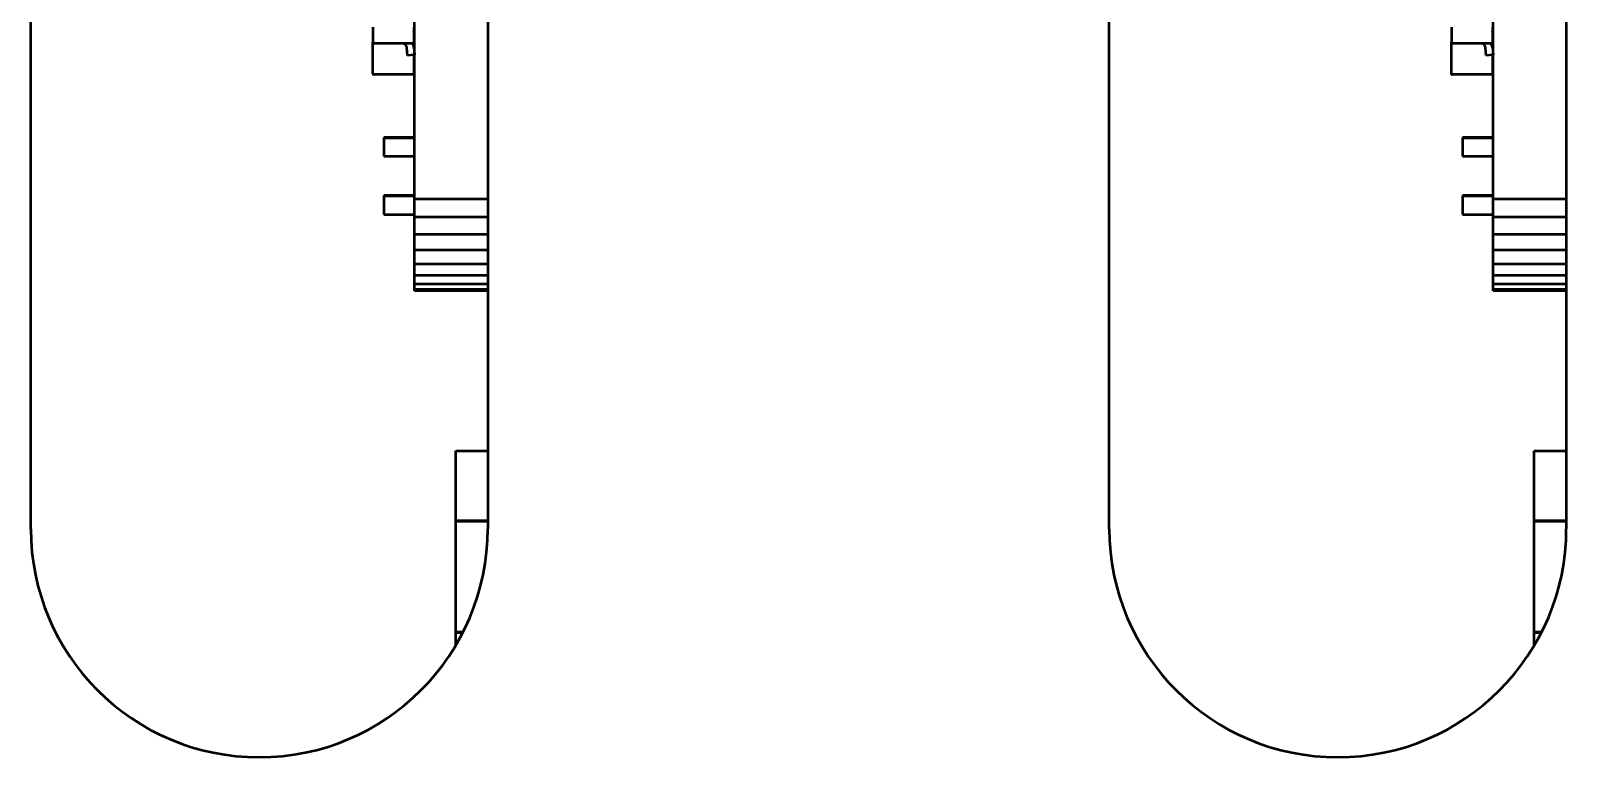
# Model space of a CAD drawing. Header units: millimetres. Extents: x 3118 to 4801, y 919 to 1849.
# Drawn here: x 3460.46 to 3494.06, y 1367.7 to 1383.59 of the extents above; entities that cross this region are included whole.
import ezdxf

# ---------------------------------------------------------------- set-up
doc = ezdxf.new("R2010")
doc.units = ezdxf.units.MM
doc.header["$LTSCALE"] = 1.8
doc.layers.add('외형선(ISO)', color=7, linetype='Continuous', lineweight=50)

msp = doc.modelspace()

# ---------------------------------------------------------------- linework, layer by layer
at = {"layer": '외형선(ISO)'}
for p, q in [((3468.857, 1379.903), (3468.857, 1411.366)), ((3492.457, 1379.903), (3492.457, 1411.366)), ((3460.46, 1372.697), (3460.46, 1407.697)), ((3470.46, 1407.697), (3470.46, 1372.697)), ((3484.06, 1372.697), (3484.06, 1407.697)), ((3494.06, 1407.697), (3494.06, 1372.697)), ((3467.945, 1383.669), (3467.945, 1383.335)), ((3468.845, 1383.669), (3468.845, 1383.335)), ((3491.545, 1383.669), (3491.545, 1383.335)), ((3492.445, 1383.669), (3492.445, 1383.335)), ((3467.945, 1382.645), (3467.945, 1383.335)), ((3467.961, 1383.319), (3468.829, 1383.319)), ((3468.596, 1383.309), (3468.318, 1383.319)), ((3491.545, 1382.645), (3491.545, 1383.335)), ((3491.561, 1383.319), (3492.429, 1383.319)), ((3492.196, 1383.309), (3491.918, 1383.319)), ((3468.707, 1383.046), (3468.692, 1383.218)), ((3468.857, 1383.059), (3468.707, 1383.046)), ((3468.842, 1383.231), (3468.842, 1383.231)), ((3468.842, 1383.231), (3468.857, 1383.059)), ((3468.842, 1383.231), (3468.842, 1383.231)), ((3468.842, 1383.231), (3468.842, 1383.231)), ((3468.842, 1383.231), (3468.842, 1383.231)), ((3468.842, 1383.231), (3468.842, 1383.231)), ((3468.845, 1383.058), (3468.845, 1382.645)), ((3468.857, 1383.089), (3468.854, 1383.089)), ((3468.857, 1383.059), (3468.857, 1383.059)), ((3468.857, 1383.059), (3468.857, 1383.059)), ((3492.307, 1383.046), (3492.292, 1383.218)), ((3492.457, 1383.059), (3492.307, 1383.046)), ((3492.442, 1383.231), (3492.442, 1383.231)), ((3492.442, 1383.231), (3492.457, 1383.059)), ((3492.442, 1383.231), (3492.442, 1383.231)), ((3492.442, 1383.231), (3492.442, 1383.231)), ((3492.442, 1383.231), (3492.442, 1383.231)), ((3492.442, 1383.231), (3492.442, 1383.231)), ((3492.445, 1383.058), (3492.445, 1382.645)), ((3492.457, 1383.089), (3492.454, 1383.089)), ((3492.457, 1383.059), (3492.457, 1383.059)), ((3492.457, 1383.059), (3492.457, 1383.059)), ((3468.829, 1382.629), (3467.961, 1382.629)), ((3492.429, 1382.629), (3491.561, 1382.629)), ((3468.186, 1381.253), (3468.186, 1381.253)), ((3468.186, 1381.253), (3468.186, 1381.253)), ((3468.857, 1381.253), (3468.186, 1381.253)), ((3468.857, 1381.253), (3468.186, 1381.253)), ((3468.186, 1381.253), (3468.857, 1381.253)), ((3468.186, 1381.253), (3468.186, 1381.253)), ((3468.857, 1381.253), (3468.186, 1381.253)), ((3468.186, 1381.253), (3468.857, 1381.253)), ((3468.186, 1381.253), (3468.186, 1381.252)), ((3468.186, 1381.253), (3468.186, 1381.253)), ((3468.857, 1381.252), (3468.186, 1381.252)), ((3468.186, 1381.252), (3468.857, 1381.252)), ((3468.186, 1381.252), (3468.186, 1381.252)), ((3468.857, 1381.252), (3468.186, 1381.252)), ((3468.186, 1381.252), (3468.857, 1381.252)), ((3468.186, 1381.252), (3468.186, 1381.252)), ((3468.857, 1381.252), (3468.186, 1381.252)), ((3468.186, 1381.252), (3468.857, 1381.252)), ((3468.186, 1381.252), (3468.186, 1381.252)), ((3468.857, 1381.252), (3468.186, 1381.252)), ((3468.186, 1381.252), (3468.857, 1381.252)), ((3468.186, 1381.252), (3468.186, 1381.252)), ((3468.857, 1381.252), (3468.186, 1381.252)), ((3468.186, 1381.252), (3468.186, 1381.252)), ((3468.186, 1381.252), (3468.186, 1381.252)), ((3468.186, 1381.252), (3468.186, 1381.251)), ((3468.186, 1381.252), (3468.186, 1381.252)), ((3468.186, 1381.252), (3468.186, 1381.252)), ((3468.186, 1381.251), (3468.857, 1381.251)), ((3468.186, 1381.251), (3468.186, 1381.251)), ((3468.857, 1381.251), (3468.186, 1381.251)), ((3468.186, 1381.251), (3468.857, 1381.251)), ((3468.186, 1381.251), (3468.186, 1381.251)), ((3468.857, 1381.251), (3468.186, 1381.251)), ((3468.186, 1381.251), (3468.857, 1381.251)), ((3468.186, 1381.251), (3468.186, 1381.251)), ((3468.857, 1381.251), (3468.186, 1381.251)), ((3468.186, 1381.251), (3468.857, 1381.251)), ((3468.186, 1381.251), (3468.186, 1381.251)), ((3468.857, 1381.251), (3468.186, 1381.251)), ((3468.186, 1381.251), (3468.186, 1381.25)), ((3468.186, 1381.251), (3468.186, 1381.251)), ((3468.186, 1381.251), (3468.186, 1381.251)), ((3468.186, 1381.251), (3468.186, 1381.251)), ((3468.186, 1381.25), (3468.857, 1381.25)), ((3468.186, 1381.25), (3468.186, 1381.25)), ((3468.857, 1381.25), (3468.186, 1381.25)), ((3468.186, 1381.25), (3468.857, 1381.25)), ((3468.186, 1381.25), (3468.186, 1381.25)), ((3468.857, 1381.25), (3468.186, 1381.25)), ((3468.186, 1381.25), (3468.857, 1381.25)), ((3468.186, 1381.25), (3468.186, 1381.25)), ((3468.857, 1381.25), (3468.186, 1381.25)), ((3468.186, 1381.25), (3468.857, 1381.25)), ((3468.186, 1381.25), (3468.186, 1381.25)), ((3468.857, 1381.25), (3468.186, 1381.25)), ((3468.186, 1381.25), (3468.186, 1381.249)), ((3468.186, 1381.25), (3468.186, 1381.25)), ((3468.186, 1381.25), (3468.186, 1381.25)), ((3468.186, 1381.25), (3468.186, 1381.25)), ((3468.186, 1381.249), (3468.857, 1381.249)), ((3468.186, 1381.249), (3468.186, 1381.249)), ((3468.857, 1381.249), (3468.186, 1381.249)), ((3468.186, 1381.249), (3468.857, 1381.249)), ((3468.186, 1381.249), (3468.186, 1381.249)), ((3468.857, 1381.249), (3468.186, 1381.249)), ((3468.186, 1381.249), (3468.857, 1381.249)), ((3468.186, 1381.249), (3468.186, 1381.249)), ((3468.857, 1381.249), (3468.186, 1381.249)), ((3468.186, 1381.249), (3468.857, 1381.249)), ((3468.186, 1381.249), (3468.186, 1381.249)), ((3468.857, 1381.249), (3468.186, 1381.249)), ((3468.186, 1381.249), (3468.186, 1381.248)), ((3468.186, 1381.249), (3468.186, 1381.249)), ((3468.186, 1381.249), (3468.186, 1381.249)), ((3468.186, 1381.249), (3468.186, 1381.249)), ((3468.186, 1381.248), (3468.857, 1381.248)), ((3468.186, 1381.248), (3468.186, 1381.248)), ((3468.857, 1381.248), (3468.186, 1381.248)), ((3468.186, 1381.248), (3468.857, 1381.248)), ((3468.186, 1381.248), (3468.186, 1381.248)), ((3468.857, 1381.248), (3468.186, 1381.248)), ((3468.186, 1381.248), (3468.857, 1381.248)), ((3468.186, 1381.248), (3468.186, 1381.248)), ((3468.857, 1381.248), (3468.186, 1381.248)), ((3468.186, 1381.248), (3468.857, 1381.248)), ((3468.186, 1381.248), (3468.186, 1381.248)), ((3468.857, 1381.248), (3468.186, 1381.248)), ((3468.186, 1381.248), (3468.186, 1381.247)), ((3468.186, 1381.248), (3468.186, 1381.248)), ((3468.186, 1381.248), (3468.186, 1381.248)), ((3468.186, 1381.248), (3468.186, 1381.248)), ((3468.186, 1381.247), (3468.186, 1380.841)), ((3468.186, 1381.247), (3468.186, 1381.247)), ((3468.186, 1381.247), (3468.186, 1381.247)), ((3468.186, 1381.247), (3468.186, 1381.247)), ((3468.186, 1381.247), (3468.857, 1381.247)), ((3468.857, 1381.247), (3468.186, 1381.247)), ((3468.186, 1381.247), (3468.857, 1381.247)), ((3468.857, 1381.247), (3468.186, 1381.247)), ((3491.786, 1381.253), (3491.786, 1381.253)), ((3491.786, 1381.253), (3491.786, 1381.253)), ((3492.457, 1381.253), (3491.786, 1381.253)), ((3492.457, 1381.253), (3491.786, 1381.253)), ((3491.786, 1381.253), (3492.457, 1381.253)), ((3491.786, 1381.253), (3491.786, 1381.253)), ((3492.457, 1381.253), (3491.786, 1381.253)), ((3491.786, 1381.253), (3492.457, 1381.253)), ((3491.786, 1381.253), (3491.786, 1381.252)), ((3491.786, 1381.253), (3491.786, 1381.253)), ((3492.457, 1381.252), (3491.786, 1381.252)), ((3491.786, 1381.252), (3492.457, 1381.252)), ((3491.786, 1381.252), (3491.786, 1381.252)), ((3492.457, 1381.252), (3491.786, 1381.252)), ((3491.786, 1381.252), (3492.457, 1381.252)), ((3491.786, 1381.252), (3491.786, 1381.252)), ((3492.457, 1381.252), (3491.786, 1381.252)), ((3491.786, 1381.252), (3492.457, 1381.252)), ((3491.786, 1381.252), (3491.786, 1381.252)), ((3492.457, 1381.252), (3491.786, 1381.252)), ((3491.786, 1381.252), (3492.457, 1381.252)), ((3491.786, 1381.252), (3491.786, 1381.252)), ((3492.457, 1381.252), (3491.786, 1381.252)), ((3491.786, 1381.252), (3491.786, 1381.252)), ((3491.786, 1381.252), (3491.786, 1381.252)), ((3491.786, 1381.252), (3491.786, 1381.251)), ((3491.786, 1381.252), (3491.786, 1381.252)), ((3491.786, 1381.252), (3491.786, 1381.252)), ((3491.786, 1381.251), (3492.457, 1381.251)), ((3491.786, 1381.251), (3491.786, 1381.251)), ((3492.457, 1381.251), (3491.786, 1381.251)), ((3491.786, 1381.251), (3492.457, 1381.251)), ((3491.786, 1381.251), (3491.786, 1381.251)), ((3492.457, 1381.251), (3491.786, 1381.251)), ((3491.786, 1381.251), (3492.457, 1381.251)), ((3491.786, 1381.251), (3491.786, 1381.251)), ((3492.457, 1381.251), (3491.786, 1381.251)), ((3491.786, 1381.251), (3492.457, 1381.251)), ((3491.786, 1381.251), (3491.786, 1381.251)), ((3492.457, 1381.251), (3491.786, 1381.251)), ((3491.786, 1381.251), (3491.786, 1381.25)), ((3491.786, 1381.251), (3491.786, 1381.251)), ((3491.786, 1381.251), (3491.786, 1381.251)), ((3491.786, 1381.251), (3491.786, 1381.251)), ((3491.786, 1381.25), (3492.457, 1381.25)), ((3491.786, 1381.25), (3491.786, 1381.25)), ((3492.457, 1381.25), (3491.786, 1381.25)), ((3491.786, 1381.25), (3492.457, 1381.25)), ((3491.786, 1381.25), (3491.786, 1381.25)), ((3492.457, 1381.25), (3491.786, 1381.25)), ((3491.786, 1381.25), (3492.457, 1381.25)), ((3491.786, 1381.25), (3491.786, 1381.25)), ((3492.457, 1381.25), (3491.786, 1381.25)), ((3491.786, 1381.25), (3492.457, 1381.25)), ((3491.786, 1381.25), (3491.786, 1381.25)), ((3492.457, 1381.25), (3491.786, 1381.25)), ((3491.786, 1381.25), (3491.786, 1381.249)), ((3491.786, 1381.25), (3491.786, 1381.25)), ((3491.786, 1381.25), (3491.786, 1381.25)), ((3491.786, 1381.25), (3491.786, 1381.25)), ((3491.786, 1381.249), (3492.457, 1381.249)), ((3491.786, 1381.249), (3491.786, 1381.249)), ((3492.457, 1381.249), (3491.786, 1381.249)), ((3491.786, 1381.249), (3492.457, 1381.249)), ((3491.786, 1381.249), (3491.786, 1381.249)), ((3492.457, 1381.249), (3491.786, 1381.249)), ((3491.786, 1381.249), (3492.457, 1381.249)), ((3491.786, 1381.249), (3491.786, 1381.249)), ((3492.457, 1381.249), (3491.786, 1381.249)), ((3491.786, 1381.249), (3492.457, 1381.249)), ((3491.786, 1381.249), (3491.786, 1381.249)), ((3492.457, 1381.249), (3491.786, 1381.249)), ((3491.786, 1381.249), (3491.786, 1381.248)), ((3491.786, 1381.249), (3491.786, 1381.249)), ((3491.786, 1381.249), (3491.786, 1381.249)), ((3491.786, 1381.249), (3491.786, 1381.249)), ((3491.786, 1381.248), (3492.457, 1381.248)), ((3491.786, 1381.248), (3491.786, 1381.248)), ((3492.457, 1381.248), (3491.786, 1381.248)), ((3491.786, 1381.248), (3492.457, 1381.248)), ((3491.786, 1381.248), (3491.786, 1381.248)), ((3492.457, 1381.248), (3491.786, 1381.248)), ((3491.786, 1381.248), (3492.457, 1381.248)), ((3491.786, 1381.248), (3491.786, 1381.248)), ((3492.457, 1381.248), (3491.786, 1381.248)), ((3491.786, 1381.248), (3492.457, 1381.248)), ((3491.786, 1381.248), (3491.786, 1381.248)), ((3492.457, 1381.248), (3491.786, 1381.248)), ((3491.786, 1381.248), (3491.786, 1381.247)), ((3491.786, 1381.248), (3491.786, 1381.248)), ((3491.786, 1381.248), (3491.786, 1381.248)), ((3491.786, 1381.248), (3491.786, 1381.248)), ((3491.786, 1381.247), (3491.786, 1380.841)), ((3491.786, 1381.247), (3491.786, 1381.247)), ((3491.786, 1381.247), (3491.786, 1381.247)), ((3491.786, 1381.247), (3491.786, 1381.247)), ((3491.786, 1381.247), (3492.457, 1381.247)), ((3492.457, 1381.247), (3491.786, 1381.247)), ((3491.786, 1381.247), (3492.457, 1381.247)), ((3492.457, 1381.247), (3491.786, 1381.247)), ((3468.186, 1380.841), (3468.857, 1380.841)), ((3491.786, 1380.841), (3492.457, 1380.841)), ((3468.186, 1379.983), (3468.186, 1379.983)), ((3468.186, 1379.983), (3468.186, 1379.983)), ((3468.857, 1379.983), (3468.186, 1379.983)), ((3468.857, 1379.983), (3468.186, 1379.983)), ((3468.186, 1379.983), (3468.186, 1379.983)), ((3468.186, 1379.983), (3468.186, 1379.983)), ((3468.186, 1379.983), (3468.186, 1379.982)), ((3468.186, 1379.983), (3468.857, 1379.983)), ((3468.857, 1379.983), (3468.186, 1379.983)), ((3468.186, 1379.983), (3468.857, 1379.983)), ((3468.186, 1379.982), (3468.186, 1379.982)), ((3468.186, 1379.982), (3468.186, 1379.982)), ((3468.186, 1379.982), (3468.186, 1379.982)), ((3468.186, 1379.982), (3468.186, 1379.982)), ((3468.186, 1379.982), (3468.186, 1379.982)), ((3468.186, 1379.982), (3468.186, 1379.982)), ((3468.186, 1379.982), (3468.186, 1379.982)), ((3468.857, 1379.982), (3468.186, 1379.982)), ((3468.186, 1379.982), (3468.186, 1379.981)), ((3468.186, 1379.982), (3468.857, 1379.982)), ((3468.857, 1379.982), (3468.186, 1379.982)), ((3468.186, 1379.982), (3468.857, 1379.982)), ((3468.857, 1379.982), (3468.186, 1379.982)), ((3468.186, 1379.982), (3468.857, 1379.982)), ((3468.857, 1379.982), (3468.186, 1379.982)), ((3468.186, 1379.982), (3468.857, 1379.982)), ((3468.857, 1379.982), (3468.186, 1379.982)), ((3468.186, 1379.982), (3468.186, 1379.982)), ((3468.857, 1379.981), (3468.186, 1379.981)), ((3468.186, 1379.981), (3468.186, 1379.98)), ((3468.186, 1379.981), (3468.857, 1379.981)), ((3468.857, 1379.981), (3468.186, 1379.981)), ((3468.186, 1379.981), (3468.186, 1379.981)), ((3468.186, 1379.981), (3468.857, 1379.981)), ((3468.857, 1379.981), (3468.186, 1379.981)), ((3468.186, 1379.981), (3468.186, 1379.981)), ((3468.186, 1379.981), (3468.857, 1379.981)), ((3468.857, 1379.981), (3468.186, 1379.981)), ((3468.186, 1379.981), (3468.186, 1379.981)), ((3468.186, 1379.981), (3468.857, 1379.981)), ((3468.186, 1379.981), (3468.186, 1379.981)), ((3468.186, 1379.981), (3468.186, 1379.981)), ((3468.186, 1379.981), (3468.186, 1379.981)), ((3468.186, 1379.981), (3468.186, 1379.981)), ((3468.857, 1379.98), (3468.186, 1379.98)), ((3468.186, 1379.98), (3468.186, 1379.979)), ((3468.186, 1379.98), (3468.857, 1379.98)), ((3468.857, 1379.98), (3468.186, 1379.98)), ((3468.186, 1379.98), (3468.186, 1379.98)), ((3468.186, 1379.98), (3468.857, 1379.98)), ((3468.857, 1379.98), (3468.186, 1379.98)), ((3468.186, 1379.98), (3468.186, 1379.98)), ((3468.186, 1379.98), (3468.857, 1379.98)), ((3468.857, 1379.98), (3468.186, 1379.98)), ((3468.186, 1379.98), (3468.186, 1379.98)), ((3468.186, 1379.98), (3468.857, 1379.98)), ((3468.186, 1379.98), (3468.186, 1379.98)), ((3468.186, 1379.98), (3468.186, 1379.98)), ((3468.186, 1379.98), (3468.186, 1379.98)), ((3468.186, 1379.98), (3468.186, 1379.98)), ((3468.857, 1379.979), (3468.186, 1379.979)), ((3468.186, 1379.979), (3468.186, 1379.978)), ((3468.186, 1379.979), (3468.857, 1379.979)), ((3468.857, 1379.979), (3468.186, 1379.979)), ((3468.186, 1379.979), (3468.186, 1379.979)), ((3468.186, 1379.979), (3468.857, 1379.979)), ((3468.857, 1379.979), (3468.186, 1379.979)), ((3468.186, 1379.979), (3468.186, 1379.979)), ((3468.186, 1379.979), (3468.857, 1379.979)), ((3468.857, 1379.979), (3468.186, 1379.979)), ((3468.186, 1379.979), (3468.186, 1379.979)), ((3468.186, 1379.979), (3468.857, 1379.979)), ((3468.186, 1379.979), (3468.186, 1379.979)), ((3468.186, 1379.979), (3468.186, 1379.979)), ((3468.186, 1379.979), (3468.186, 1379.979)), ((3468.186, 1379.979), (3468.186, 1379.979)), ((3468.857, 1379.978), (3468.186, 1379.978)), ((3468.186, 1379.978), (3468.186, 1379.977)), ((3468.186, 1379.978), (3468.857, 1379.978)), ((3468.857, 1379.978), (3468.186, 1379.978)), ((3468.186, 1379.978), (3468.186, 1379.978)), ((3468.186, 1379.978), (3468.857, 1379.978)), ((3468.857, 1379.978), (3468.186, 1379.978)), ((3468.186, 1379.978), (3468.186, 1379.978)), ((3468.186, 1379.978), (3468.857, 1379.978)), ((3468.857, 1379.978), (3468.186, 1379.978)), ((3468.186, 1379.978), (3468.186, 1379.978)), ((3468.186, 1379.978), (3468.857, 1379.978)), ((3468.186, 1379.978), (3468.186, 1379.978)), ((3468.186, 1379.978), (3468.186, 1379.978)), ((3468.186, 1379.978), (3468.186, 1379.978)), ((3468.186, 1379.978), (3468.186, 1379.978)), ((3468.186, 1379.977), (3468.186, 1379.571)), ((3468.186, 1379.977), (3468.186, 1379.977)), ((3468.857, 1379.977), (3468.186, 1379.977)), ((3468.186, 1379.977), (3468.186, 1379.977)), ((3468.186, 1379.977), (3468.857, 1379.977)), ((3468.186, 1379.977), (3468.857, 1379.977)), ((3468.857, 1379.977), (3468.186, 1379.977)), ((3468.186, 1379.977), (3468.186, 1379.977)), ((3491.786, 1379.983), (3491.786, 1379.983)), ((3491.786, 1379.983), (3491.786, 1379.983)), ((3492.457, 1379.983), (3491.786, 1379.983)), ((3492.457, 1379.983), (3491.786, 1379.983)), ((3491.786, 1379.983), (3491.786, 1379.983)), ((3491.786, 1379.983), (3491.786, 1379.983)), ((3491.786, 1379.983), (3491.786, 1379.982)), ((3491.786, 1379.983), (3492.457, 1379.983)), ((3492.457, 1379.983), (3491.786, 1379.983)), ((3491.786, 1379.983), (3492.457, 1379.983)), ((3491.786, 1379.982), (3491.786, 1379.982)), ((3491.786, 1379.982), (3491.786, 1379.982)), ((3491.786, 1379.982), (3491.786, 1379.982)), ((3491.786, 1379.982), (3491.786, 1379.982)), ((3491.786, 1379.982), (3491.786, 1379.982)), ((3491.786, 1379.982), (3491.786, 1379.982)), ((3491.786, 1379.982), (3491.786, 1379.982)), ((3492.457, 1379.982), (3491.786, 1379.982)), ((3491.786, 1379.982), (3491.786, 1379.981)), ((3491.786, 1379.982), (3492.457, 1379.982)), ((3492.457, 1379.982), (3491.786, 1379.982)), ((3491.786, 1379.982), (3492.457, 1379.982)), ((3492.457, 1379.982), (3491.786, 1379.982)), ((3491.786, 1379.982), (3492.457, 1379.982)), ((3492.457, 1379.982), (3491.786, 1379.982)), ((3491.786, 1379.982), (3492.457, 1379.982)), ((3492.457, 1379.982), (3491.786, 1379.982)), ((3491.786, 1379.982), (3491.786, 1379.982)), ((3492.457, 1379.981), (3491.786, 1379.981)), ((3491.786, 1379.981), (3491.786, 1379.98)), ((3491.786, 1379.981), (3492.457, 1379.981)), ((3492.457, 1379.981), (3491.786, 1379.981)), ((3491.786, 1379.981), (3491.786, 1379.981)), ((3491.786, 1379.981), (3492.457, 1379.981)), ((3492.457, 1379.981), (3491.786, 1379.981)), ((3491.786, 1379.981), (3491.786, 1379.981)), ((3491.786, 1379.981), (3492.457, 1379.981)), ((3492.457, 1379.981), (3491.786, 1379.981)), ((3491.786, 1379.981), (3491.786, 1379.981)), ((3491.786, 1379.981), (3492.457, 1379.981)), ((3491.786, 1379.981), (3491.786, 1379.981)), ((3491.786, 1379.981), (3491.786, 1379.981)), ((3491.786, 1379.981), (3491.786, 1379.981)), ((3491.786, 1379.981), (3491.786, 1379.981)), ((3492.457, 1379.98), (3491.786, 1379.98)), ((3491.786, 1379.98), (3491.786, 1379.979)), ((3491.786, 1379.98), (3492.457, 1379.98)), ((3492.457, 1379.98), (3491.786, 1379.98)), ((3491.786, 1379.98), (3491.786, 1379.98)), ((3491.786, 1379.98), (3492.457, 1379.98)), ((3492.457, 1379.98), (3491.786, 1379.98)), ((3491.786, 1379.98), (3491.786, 1379.98)), ((3491.786, 1379.98), (3492.457, 1379.98)), ((3492.457, 1379.98), (3491.786, 1379.98)), ((3491.786, 1379.98), (3491.786, 1379.98)), ((3491.786, 1379.98), (3492.457, 1379.98)), ((3491.786, 1379.98), (3491.786, 1379.98)), ((3491.786, 1379.98), (3491.786, 1379.98)), ((3491.786, 1379.98), (3491.786, 1379.98)), ((3491.786, 1379.98), (3491.786, 1379.98)), ((3492.457, 1379.979), (3491.786, 1379.979)), ((3491.786, 1379.979), (3491.786, 1379.978)), ((3491.786, 1379.979), (3492.457, 1379.979)), ((3492.457, 1379.979), (3491.786, 1379.979)), ((3491.786, 1379.979), (3491.786, 1379.979)), ((3491.786, 1379.979), (3492.457, 1379.979)), ((3492.457, 1379.979), (3491.786, 1379.979)), ((3491.786, 1379.979), (3491.786, 1379.979)), ((3491.786, 1379.979), (3492.457, 1379.979)), ((3492.457, 1379.979), (3491.786, 1379.979)), ((3491.786, 1379.979), (3491.786, 1379.979)), ((3491.786, 1379.979), (3492.457, 1379.979)), ((3491.786, 1379.979), (3491.786, 1379.979)), ((3491.786, 1379.979), (3491.786, 1379.979)), ((3491.786, 1379.979), (3491.786, 1379.979)), ((3491.786, 1379.979), (3491.786, 1379.979)), ((3492.457, 1379.978), (3491.786, 1379.978)), ((3491.786, 1379.978), (3491.786, 1379.977)), ((3491.786, 1379.978), (3492.457, 1379.978)), ((3492.457, 1379.978), (3491.786, 1379.978)), ((3491.786, 1379.978), (3491.786, 1379.978)), ((3491.786, 1379.978), (3492.457, 1379.978)), ((3492.457, 1379.978), (3491.786, 1379.978)), ((3491.786, 1379.978), (3491.786, 1379.978)), ((3491.786, 1379.978), (3492.457, 1379.978)), ((3492.457, 1379.978), (3491.786, 1379.978)), ((3491.786, 1379.978), (3491.786, 1379.978)), ((3491.786, 1379.978), (3492.457, 1379.978)), ((3491.786, 1379.978), (3491.786, 1379.978)), ((3491.786, 1379.978), (3491.786, 1379.978)), ((3491.786, 1379.978), (3491.786, 1379.978)), ((3491.786, 1379.978), (3491.786, 1379.978)), ((3491.786, 1379.977), (3491.786, 1379.571)), ((3491.786, 1379.977), (3491.786, 1379.977)), ((3492.457, 1379.977), (3491.786, 1379.977)), ((3491.786, 1379.977), (3491.786, 1379.977)), ((3491.786, 1379.977), (3492.457, 1379.977)), ((3491.786, 1379.977), (3492.457, 1379.977)), ((3492.457, 1379.977), (3491.786, 1379.977)), ((3491.786, 1379.977), (3491.786, 1379.977)), ((3470.46, 1379.903), (3468.857, 1379.903)), ((3468.857, 1379.511), (3468.857, 1379.903)), ((3494.06, 1379.903), (3492.457, 1379.903)), ((3492.457, 1379.511), (3492.457, 1379.903)), ((3468.186, 1379.571), (3468.857, 1379.571)), ((3470.46, 1379.511), (3468.857, 1379.511)), ((3468.857, 1379.134), (3468.857, 1379.511)), ((3491.786, 1379.571), (3492.457, 1379.571)), ((3494.06, 1379.511), (3492.457, 1379.511)), ((3492.457, 1379.134), (3492.457, 1379.511)), ((3470.46, 1379.134), (3468.857, 1379.134)), ((3468.857, 1378.787), (3468.857, 1379.134)), ((3494.06, 1379.134), (3492.457, 1379.134)), ((3492.457, 1378.787), (3492.457, 1379.134)), ((3470.46, 1378.787), (3468.857, 1378.787)), ((3468.857, 1378.482), (3468.857, 1378.787)), ((3494.06, 1378.787), (3492.457, 1378.787)), ((3492.457, 1378.482), (3492.457, 1378.787)), ((3470.46, 1378.482), (3468.857, 1378.482)), ((3468.857, 1378.232), (3468.857, 1378.482)), ((3494.06, 1378.482), (3492.457, 1378.482)), ((3492.457, 1378.232), (3492.457, 1378.482)), ((3470.46, 1378.232), (3468.857, 1378.232)), ((3468.857, 1378.047), (3468.857, 1378.232)), ((3470.46, 1378.047), (3468.857, 1378.047)), ((3468.857, 1377.932), (3468.857, 1378.047)), ((3494.06, 1378.232), (3492.457, 1378.232)), ((3492.457, 1378.047), (3492.457, 1378.232)), ((3494.06, 1378.047), (3492.457, 1378.047)), ((3492.457, 1377.932), (3492.457, 1378.047)), ((3470.46, 1377.932), (3468.857, 1377.932)), ((3468.857, 1377.903), (3468.857, 1377.932)), ((3470.46, 1377.903), (3468.857, 1377.903)), ((3468.857, 1377.901), (3468.857, 1377.903)), ((3470.46, 1377.901), (3468.857, 1377.901)), ((3494.06, 1377.932), (3492.457, 1377.932)), ((3492.457, 1377.903), (3492.457, 1377.932)), ((3494.06, 1377.903), (3492.457, 1377.903)), ((3492.457, 1377.901), (3492.457, 1377.903)), ((3494.06, 1377.901), (3492.457, 1377.901)), ((3469.76, 1374.397), (3470.46, 1374.397)), ((3469.76, 1372.877), (3469.76, 1374.397)), ((3493.36, 1374.397), (3494.06, 1374.397)), ((3493.36, 1372.877), (3493.36, 1374.397)), ((3469.76, 1372.877), (3469.76, 1372.86)), ((3469.76, 1372.877), (3470.46, 1372.877)), ((3469.76, 1372.86), (3470.46, 1372.86)), ((3469.76, 1370.435), (3469.76, 1372.86)), ((3493.36, 1372.877), (3493.36, 1372.86)), ((3493.36, 1372.877), (3494.06, 1372.877)), ((3493.36, 1372.86), (3494.06, 1372.86)), ((3493.36, 1370.435), (3493.36, 1372.86)), ((3469.918, 1370.435), (3469.76, 1370.435)), ((3469.76, 1370.418), (3469.76, 1370.435)), ((3469.91, 1370.418), (3469.76, 1370.418)), ((3469.76, 1370.146), (3469.76, 1370.418)), ((3493.518, 1370.435), (3493.36, 1370.435)), ((3493.36, 1370.418), (3493.36, 1370.435)), ((3493.51, 1370.418), (3493.36, 1370.418)), ((3493.36, 1370.146), (3493.36, 1370.418))]:
    msp.add_line(p, q, dxfattribs=at)
for centre, radius, start, end in [((3467.961, 1383.335), 0.016, 180, 270), ((3468.593, 1383.209), 0.25, 5, 26.0123), ((3468.593, 1383.209), 0.25, 5, 25.9978), ((3468.593, 1383.209), 0.25, 5, 25.9808), ((3468.593, 1383.209), 0.25, 5, 25.9663), ((3468.593, 1383.209), 0.25, 5, 25.9494), ((3468.593, 1383.209), 0.25, 5, 25.9349), ((3468.829, 1383.335), 0.016, 270, 0), ((3468.679, 1383.511), 0.178, 0, 21.3414), ((3468.679, 1383.511), 0.178, 0, 21.3414), ((3468.679, 1383.511), 0.178, 0, 21.3414), ((3468.679, 1383.511), 0.178, 0, 21.3414), ((3468.679, 1383.511), 0.178, 0, 21.3414), ((3468.679, 1383.511), 0.178, 0, 21.3414), ((3468.679, 1383.511), 0.178, 0, 21.3414), ((3468.679, 1383.511), 0.178, 0, 21.3414), ((3491.561, 1383.335), 0.016, 180, 270), ((3492.193, 1383.209), 0.25, 5, 26.0123), ((3492.193, 1383.209), 0.25, 5, 25.9978), ((3492.193, 1383.209), 0.25, 5, 25.9808), ((3492.193, 1383.209), 0.25, 5, 25.9663), ((3492.193, 1383.209), 0.25, 5, 25.9494), ((3492.193, 1383.209), 0.25, 5, 25.9349), ((3492.429, 1383.335), 0.016, 270, 0), ((3492.279, 1383.511), 0.178, 0, 21.3414), ((3492.279, 1383.511), 0.178, 0, 21.3414), ((3492.279, 1383.511), 0.178, 0, 21.3414), ((3492.279, 1383.511), 0.178, 0, 21.3414), ((3492.279, 1383.511), 0.178, 0, 21.3414), ((3492.279, 1383.511), 0.178, 0, 21.3414), ((3492.279, 1383.511), 0.178, 0, 21.3414), ((3492.279, 1383.511), 0.178, 0, 21.3414), ((3468.593, 1383.209), 0.1, 5, 88), ((3492.193, 1383.209), 0.1, 5, 88), ((3467.961, 1382.645), 0.016, 180, 270), ((3468.829, 1382.645), 0.016, 270, 0), ((3491.561, 1382.645), 0.016, 180, 270), ((3492.429, 1382.645), 0.016, 270, 0), ((3465.46, 1372.697), 5, 180, 0), ((3489.06, 1372.697), 5, 180, 0)]:
    msp.add_arc(centre, radius, start, end, dxfattribs=at)

doc.saveas('drawing.dxf')
